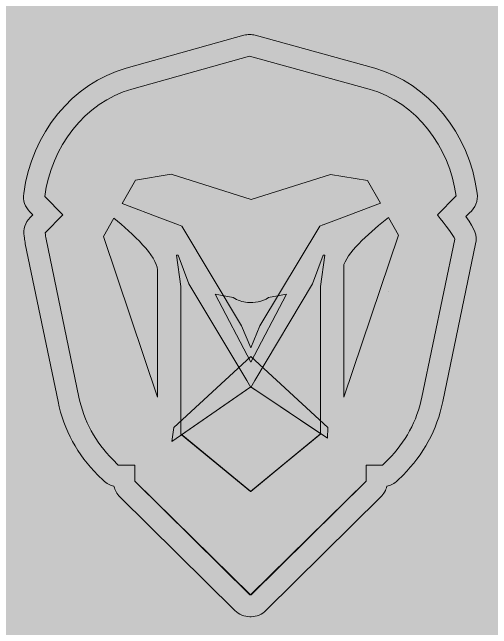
# Model space of a CAD drawing. Header units: inches. Extents: x -1481 to -429, y -1676 to -696.
# Drawn here: x -579.47 to -559.16, y -961.03 to -934.88 of the extents above; entities that cross this region are included whole.
import ezdxf

# ---------------------------------------------------------------- set-up
doc = ezdxf.new("R2010")
doc.units = ezdxf.units.IN
doc.header["$MEASUREMENT"] = 0
doc.layers.add('Layer 1', color=7, linetype='Continuous')

# ---------------------------------------------------------------- blocks, each defined once
blk = doc.blocks.new('block 2')
at = {"layer": 'Layer 1', "true_color": 0x009344}
h = blk.add_hatch(color=114, dxfattribs=at)
h.dxf.hatch_style = 2
h.paths.add_polyline_path([(-429.175, -985.727), (-669.175, -985.727), (-669.175, -695.727), (-429.175, -695.727)])
blk = doc.blocks.new('block 436')
at = {"layer": 'Layer 1', "true_color": 0x8a5d3b}
h = blk.add_hatch(color=37, dxfattribs=at)
h.dxf.hatch_style = 2
h.paths.add_polyline_path([(-566.11, -952.957), (-566.098, -952.494), (-569.365, -949.483), (-572.631, -952.494), (-572.708, -953.089), (-569.365, -950.768)])
at = {"layer": 'Layer 1', "lineweight": 0}
for points in [[(-563.521, -946.72), (-563.521, -946.72)], [(-566.11, -952.957), (-566.098, -952.494), (-569.365, -949.483), (-572.631, -952.494), (-572.708, -953.089), (-569.365, -950.768), (-566.11, -952.957)]]:
    blk.add_lwpolyline(points, dxfattribs=at)
blk = doc.blocks.new('block 435')
at = {"layer": 'Layer 1'}
blk.add_blockref('block 436', (0, 0), dxfattribs=at)
blk = doc.blocks.new('block 434')
at = {"layer": 'Layer 1', "true_color": 0xffffff}
h = blk.add_hatch(color=7, dxfattribs=at)
h.dxf.hatch_style = 2
edge = h.paths.add_edge_path()
edge.add_spline(control_points=[(-560.667, -942.683), (-560.941, -940.609), (-562.342, -938.704), (-564.351, -938.143), (-564.351, -938.143), (-569.416, -936.747), (-569.416, -936.747), (-569.416, -936.747), (-574.41, -938.143), (-574.41, -938.143), (-576.422, -938.706), (-577.825, -940.617), (-578.095, -942.696), (-578.095, -942.696), (-577.33, -943.475), (-577.33, -943.475), (-577.33, -943.475), (-578.08, -944.239), (-578.08, -944.239), (-578.066, -944.329), (-578.056, -944.419), (-578.038, -944.509), (-578.038, -944.509), (-576.648, -951.211), (-576.648, -951.211), (-576.44, -952.217), (-575.942, -953.137), (-575.218, -953.853), (-575.218, -953.853), (-574.98, -954.089), (-574.98, -954.089), (-574.98, -954.089), (-574.284, -954.089), (-574.284, -954.089), (-574.284, -954.089), (-574.284, -954.777), (-574.284, -954.777), (-574.284, -954.777), (-569.409, -959.603), (-569.409, -959.603), (-569.409, -959.603), (-569.352, -959.603), (-569.352, -959.603), (-569.352, -959.603), (-564.481, -954.781), (-564.481, -954.781), (-564.481, -954.781), (-564.481, -954.089), (-564.481, -954.089), (-564.481, -954.089), (-563.783, -954.089), (-563.783, -954.089), (-563.783, -954.089), (-563.783, -954.091), (-563.783, -954.091), (-563.783, -954.091), (-563.543, -953.853), (-563.543, -953.853), (-562.819, -953.137), (-562.321, -952.217), (-562.113, -951.211), (-562.113, -951.211), (-560.723, -944.509), (-560.723, -944.509), (-560.706, -944.427), (-561.457, -943.475), (-561.457, -943.475), (-561.457, -943.475), (-560.673, -942.677), (-560.673, -942.677), (-560.673, -942.677), (-560.667, -942.683), (-560.667, -942.683)], knot_values=[0, 0, 0, 0, 1, 1, 1, 2, 2, 2, 3, 3, 3, 4, 4, 4, 5, 5, 5, 6, 6, 6, 7, 7, 7, 8, 8, 8, 9, 9, 9, 10, 10, 10, 11, 11, 11, 12, 12, 12, 13, 13, 13, 14, 14, 14, 15, 15, 15, 16, 16, 16, 17, 17, 17, 18, 18, 18, 19, 19, 19, 20, 20, 20, 21, 21, 21, 22, 22, 22, 23, 23, 23, 24, 24, 24, 24], degree=3, periodic=1)
h.paths.add_polyline_path([(-566.41, -946.523), (-566.41, -952.767), (-569.383, -955.217), (-572.33, -952.767), (-572.33, -946.523), (-572.508, -945.18), (-572.445, -945.18), (-571.988, -946.407), (-569.539, -950.502), (-569.371, -950.804), (-569.371, -950.807), (-569.37, -950.806), (-569.369, -950.807), (-569.369, -950.804), (-569.201, -950.502), (-566.752, -946.407), (-566.295, -945.18), (-566.232, -945.18)])
h.paths.add_polyline_path([(-565.618, -943.643), (-565.618, -943.643), (-566.298, -943.9), (-566.309, -943.9), (-566.446, -943.951), (-568.985, -948.189), (-569.37, -949.115), (-569.755, -948.189), (-572.294, -943.951), (-572.431, -943.9), (-573.111, -943.643), (-573.111, -943.643), (-574.819, -942.998), (-574.254, -942.001), (-572.741, -941.751), (-569.348, -942.82), (-565.984, -941.761), (-564.426, -942.015), (-563.876, -942.985)])
at = {"layer": 'Layer 1', "true_color": 0xffcb04}
h = blk.add_hatch(color=40, dxfattribs=at)
h.dxf.hatch_style = 2
h.paths.add_polyline_path([(-565.984, -941.761), (-569.348, -942.82), (-572.741, -941.751), (-574.254, -942.001), (-574.819, -942.998), (-573.111, -943.643), (-573.111, -943.643), (-572.431, -943.9), (-572.294, -943.951), (-569.755, -948.189), (-569.37, -949.115), (-568.985, -948.189), (-566.446, -943.951), (-566.309, -943.9), (-566.298, -943.9), (-565.618, -943.643), (-565.618, -943.643), (-563.876, -942.985), (-564.426, -942.015)])
h = blk.add_hatch(color=40, dxfattribs=at)
h.dxf.hatch_style = 2
h.paths.add_polyline_path([(-566.752, -946.407), (-569.201, -950.502), (-569.369, -950.804), (-569.369, -950.807), (-569.37, -950.806), (-569.371, -950.807), (-569.371, -950.804), (-569.539, -950.502), (-571.988, -946.407), (-572.445, -945.18), (-572.508, -945.18), (-572.33, -946.523), (-572.33, -952.767), (-569.37, -955.217), (-566.41, -952.767), (-566.41, -946.523), (-566.232, -945.18), (-566.295, -945.18)])
at = {"layer": 'Layer 1', "true_color": 0x8a5d3b}
h = blk.add_hatch(color=37, dxfattribs=at)
h.dxf.hatch_style = 2
edge = h.paths.add_edge_path()
edge.add_spline(control_points=[(-570.871, -946.836), (-570.871, -946.836), (-569.365, -949.724), (-569.365, -949.724), (-569.365, -949.724), (-567.858, -946.836), (-567.858, -946.836), (-567.858, -946.836), (-568.615, -946.989), (-568.615, -946.989), (-568.888, -947.154), (-569.201, -947.222), (-569.506, -947.192), (-569.717, -947.171), (-569.925, -947.103), (-570.114, -946.989), (-570.114, -946.989), (-570.871, -946.836), (-570.871, -946.836)], knot_values=[0, 0, 0, 0, 1, 1, 1, 2, 2, 2, 3, 3, 3, 4, 4, 4, 5, 5, 5, 6, 6, 6, 6], degree=3, periodic=1)
at = {"layer": 'Layer 1', "lineweight": 0}
for points in [[(-565.984, -941.761), (-569.348, -942.82), (-572.741, -941.751), (-574.254, -942.001), (-574.819, -942.998), (-573.111, -943.643), (-573.111, -943.643), (-572.431, -943.9), (-572.294, -943.951), (-569.755, -948.189), (-569.37, -949.115), (-568.985, -948.189), (-566.446, -943.951), (-566.309, -943.9), (-566.298, -943.9), (-565.618, -943.643), (-565.618, -943.643), (-563.876, -942.985), (-564.426, -942.015), (-565.984, -941.761)], [(-565.618, -943.643), (-565.618, -943.643), (-566.298, -943.9), (-566.309, -943.9), (-566.446, -943.951), (-568.985, -948.189), (-569.37, -949.115), (-569.755, -948.189), (-572.294, -943.951), (-572.431, -943.9), (-573.111, -943.643), (-573.111, -943.643), (-574.819, -942.998), (-574.254, -942.001), (-572.741, -941.751), (-569.348, -942.82), (-565.984, -941.761), (-564.426, -942.015), (-563.876, -942.985), (-565.618, -943.643)], [(-566.752, -946.407), (-569.201, -950.502), (-569.369, -950.804), (-569.369, -950.807), (-569.37, -950.806), (-569.371, -950.807), (-569.371, -950.804), (-569.539, -950.502), (-571.988, -946.407), (-572.445, -945.18), (-572.508, -945.18), (-572.33, -946.523), (-572.33, -952.767), (-569.37, -955.217), (-566.41, -952.767), (-566.41, -946.523), (-566.232, -945.18), (-566.295, -945.18), (-566.752, -946.407)], [(-566.41, -946.523), (-566.41, -952.767), (-569.383, -955.217), (-572.33, -952.767), (-572.33, -946.523), (-572.508, -945.18), (-572.445, -945.18), (-571.988, -946.407), (-569.539, -950.502), (-569.371, -950.804), (-569.371, -950.807), (-569.37, -950.806), (-569.369, -950.807), (-569.369, -950.804), (-569.201, -950.502), (-566.752, -946.407), (-566.295, -945.18), (-566.232, -945.18), (-566.41, -946.523)], [(-568.977, -951.029), (-569.377, -950.777), (-569.381, -950.78), (-569.395, -950.804), (-569.395, -950.807), (-569.395, -950.806), (-569.396, -950.807), (-569.396, -950.804), (-569.402, -950.794), (-572.304, -952.809), (-569.383, -955.217), (-566.401, -952.761), (-568.977, -951.029)]]:
    blk.add_lwpolyline(points, dxfattribs=at)
for points, knots in [([(-569.416, -935.827), (-569.496, -935.827), (-569.577, -935.838), (-569.655, -935.86), (-569.655, -935.86), (-574.649, -937.256), (-574.649, -937.256), (-576.915, -937.889), (-578.66, -940.027), (-578.991, -942.575), (-579.028, -942.859), (-578.933, -943.144), (-578.734, -943.347), (-578.734, -943.347), (-578.608, -943.475), (-578.608, -943.475), (-578.608, -943.475), (-578.719, -943.588), (-578.719, -943.588), (-578.923, -943.796), (-579.017, -944.091), (-578.973, -944.381), (-578.973, -944.381), (-578.963, -944.452), (-578.963, -944.452), (-578.951, -944.535), (-578.939, -944.617), (-578.922, -944.699), (-578.922, -944.699), (-577.532, -951.401), (-577.532, -951.401), (-577.286, -952.59), (-576.703, -953.666), (-575.848, -954.513), (-575.848, -954.513), (-575.61, -954.749), (-575.61, -954.749), (-575.486, -954.872), (-575.331, -954.955), (-575.164, -954.99), (-575.124, -955.159), (-575.039, -955.314), (-574.914, -955.437), (-574.914, -955.437), (-570.039, -960.263), (-570.039, -960.263), (-569.87, -960.43), (-569.644, -960.523), (-569.409, -960.523), (-569.409, -960.523), (-569.352, -960.523), (-569.352, -960.523), (-569.117, -960.523), (-568.89, -960.43), (-568.722, -960.263), (-568.722, -960.263), (-563.851, -955.441), (-563.851, -955.441), (-563.726, -955.318), (-563.64, -955.161), (-563.601, -954.992), (-563.435, -954.957), (-563.279, -954.876), (-563.153, -954.751), (-563.153, -954.751), (-562.913, -954.513), (-562.913, -954.513), (-562.057, -953.666), (-561.475, -952.59), (-561.228, -951.401), (-561.228, -951.401), (-559.839, -944.699), (-559.839, -944.699), (-559.766, -944.348), (-559.846, -944.106), (-560.252, -943.55), (-560.252, -943.55), (-560.099, -943.394), (-560.099, -943.394), (-559.858, -943.196), (-559.729, -942.883), (-559.771, -942.561), (-560.107, -940.019), (-561.851, -937.887), (-564.111, -937.256), (-564.111, -937.256), (-569.18, -935.859), (-569.18, -935.859), (-569.257, -935.837), (-569.336, -935.827), (-569.416, -935.827), (-569.416, -935.827), (-569.416, -935.827), (-569.416, -935.827)], [0, 0, 0, 0, 1, 1, 1, 2, 2, 2, 3, 3, 3, 4, 4, 4, 5, 5, 5, 6, 6, 6, 7, 7, 7, 8, 8, 8, 9, 9, 9, 10, 10, 10, 11, 11, 11, 12, 12, 12, 13, 13, 13, 14, 14, 14, 15, 15, 15, 16, 16, 16, 17, 17, 17, 18, 18, 18, 19, 19, 19, 20, 20, 20, 21, 21, 21, 22, 22, 22, 23, 23, 23, 24, 24, 24, 25, 25, 25, 26, 26, 26, 27, 27, 27, 28, 28, 28, 29, 29, 29, 30, 30, 30, 31, 31, 31, 31]), ([(-560.667, -942.683), (-560.941, -940.609), (-562.342, -938.704), (-564.351, -938.143), (-564.351, -938.143), (-569.416, -936.747), (-569.416, -936.747), (-569.416, -936.747), (-574.41, -938.143), (-574.41, -938.143), (-576.422, -938.706), (-577.825, -940.617), (-578.095, -942.696), (-578.095, -942.696), (-577.33, -943.475), (-577.33, -943.475), (-577.33, -943.475), (-578.08, -944.239), (-578.08, -944.239), (-578.066, -944.329), (-578.056, -944.419), (-578.038, -944.509), (-578.038, -944.509), (-576.648, -951.211), (-576.648, -951.211), (-576.44, -952.217), (-575.942, -953.137), (-575.218, -953.853), (-575.218, -953.853), (-574.98, -954.089), (-574.98, -954.089), (-574.98, -954.089), (-574.284, -954.089), (-574.284, -954.089), (-574.284, -954.089), (-574.284, -954.777), (-574.284, -954.777), (-574.284, -954.777), (-569.409, -959.603), (-569.409, -959.603), (-569.409, -959.603), (-569.352, -959.603), (-569.352, -959.603), (-569.352, -959.603), (-564.481, -954.781), (-564.481, -954.781), (-564.481, -954.781), (-564.481, -954.089), (-564.481, -954.089), (-564.481, -954.089), (-563.783, -954.089), (-563.783, -954.089), (-563.783, -954.089), (-563.783, -954.091), (-563.783, -954.091), (-563.783, -954.091), (-563.543, -953.853), (-563.543, -953.853), (-562.819, -953.137), (-562.321, -952.217), (-562.113, -951.211), (-562.113, -951.211), (-560.723, -944.509), (-560.723, -944.509), (-560.706, -944.427), (-561.457, -943.475), (-561.457, -943.475), (-561.457, -943.475), (-560.673, -942.677), (-560.673, -942.677), (-560.673, -942.677), (-560.667, -942.683), (-560.667, -942.683)], [0, 0, 0, 0, 1, 1, 1, 2, 2, 2, 3, 3, 3, 4, 4, 4, 5, 5, 5, 6, 6, 6, 7, 7, 7, 8, 8, 8, 9, 9, 9, 10, 10, 10, 11, 11, 11, 12, 12, 12, 13, 13, 13, 14, 14, 14, 15, 15, 15, 16, 16, 16, 17, 17, 17, 18, 18, 18, 19, 19, 19, 20, 20, 20, 21, 21, 21, 22, 22, 22, 23, 23, 23, 24, 24, 24, 24]), ([(-569.416, -936.747), (-569.416, -936.747), (-564.351, -938.143), (-564.351, -938.143), (-562.342, -938.704), (-560.941, -940.609), (-560.667, -942.683), (-560.667, -942.683), (-560.673, -942.677), (-560.673, -942.677), (-560.673, -942.677), (-561.457, -943.475), (-561.457, -943.475), (-561.457, -943.475), (-560.706, -944.427), (-560.723, -944.509), (-560.723, -944.509), (-562.113, -951.211), (-562.113, -951.211), (-562.321, -952.217), (-562.819, -953.137), (-563.543, -953.853), (-563.543, -953.853), (-563.783, -954.091), (-563.783, -954.091), (-563.783, -954.091), (-563.783, -954.089), (-563.783, -954.089), (-563.783, -954.089), (-564.481, -954.089), (-564.481, -954.089), (-564.481, -954.089), (-564.481, -954.781), (-564.481, -954.781), (-564.481, -954.781), (-569.381, -959.603), (-569.381, -959.603), (-569.381, -959.603), (-569.381, -959.603), (-569.381, -959.603), (-569.381, -959.603), (-574.284, -954.777), (-574.284, -954.777), (-574.284, -954.777), (-574.284, -954.089), (-574.284, -954.089), (-574.284, -954.089), (-574.98, -954.089), (-574.98, -954.089), (-574.98, -954.089), (-575.218, -953.853), (-575.218, -953.853), (-575.942, -953.137), (-576.44, -952.217), (-576.648, -951.211), (-576.648, -951.211), (-578.038, -944.509), (-578.038, -944.509), (-578.056, -944.419), (-578.066, -944.329), (-578.08, -944.239), (-578.08, -944.239), (-577.33, -943.475), (-577.33, -943.475), (-577.33, -943.475), (-578.095, -942.696), (-578.095, -942.696), (-577.825, -940.617), (-576.422, -938.706), (-574.41, -938.143), (-574.41, -938.143), (-569.416, -936.747), (-569.416, -936.747)], [0, 0, 0, 0, 1, 1, 1, 2, 2, 2, 3, 3, 3, 4, 4, 4, 5, 5, 5, 6, 6, 6, 7, 7, 7, 8, 8, 8, 9, 9, 9, 10, 10, 10, 11, 11, 11, 12, 12, 12, 13, 13, 13, 14, 14, 14, 15, 15, 15, 16, 16, 16, 17, 17, 17, 18, 18, 18, 19, 19, 19, 20, 20, 20, 21, 21, 21, 22, 22, 22, 23, 23, 23, 24, 24, 24, 24]), ([(-575.171, -943.619), (-575.171, -943.619), (-575.608, -944.389), (-575.608, -944.389), (-575.608, -944.389), (-573.32, -951.205), (-573.32, -951.205), (-573.32, -951.205), (-573.32, -945.813), (-573.32, -945.813), (-573.341, -945.225), (-574.361, -944.279), (-575.171, -943.619)], [0, 0, 0, 0, 1, 1, 1, 2, 2, 2, 3, 3, 3, 4, 4, 4, 4]), ([(-565.42, -945.583), (-565.42, -945.583), (-565.42, -951.205), (-565.42, -951.205), (-565.42, -951.205), (-563.112, -944.332), (-563.112, -944.332), (-563.112, -944.332), (-563.531, -943.594), (-563.531, -943.594), (-564.245, -944.149), (-565.193, -944.972), (-565.42, -945.583)], [0, 0, 0, 0, 1, 1, 1, 2, 2, 2, 3, 3, 3, 4, 4, 4, 4]), ([(-570.871, -946.836), (-570.871, -946.836), (-569.365, -949.724), (-569.365, -949.724), (-569.365, -949.724), (-567.858, -946.836), (-567.858, -946.836), (-567.858, -946.836), (-568.615, -946.989), (-568.615, -946.989), (-568.888, -947.154), (-569.201, -947.222), (-569.506, -947.192), (-569.717, -947.171), (-569.925, -947.103), (-570.114, -946.989), (-570.114, -946.989), (-570.871, -946.836), (-570.871, -946.836)], [0, 0, 0, 0, 1, 1, 1, 2, 2, 2, 3, 3, 3, 4, 4, 4, 5, 5, 5, 6, 6, 6, 6])]:
    blk.add_open_spline(points, degree=3, knots=knots, dxfattribs=at)
at = {"layer": 'Layer 1'}
blk.add_blockref('block 435', (0, 0), dxfattribs=at)
blk = doc.blocks.new('block 431')
at = {"layer": 'Layer 1'}
blk.add_blockref('block 434', (0, 0), dxfattribs=at)

msp = doc.modelspace()

# ---------------------------------------------------------------- hatches: boundary and pattern name
at = {"layer": 'Layer 1', "true_color": 0x006738}
h = msp.add_hatch(color=116, dxfattribs=at)
h.dxf.hatch_style = 2
h.paths.add_polyline_path([(-484.406, -970.727), (-654.406, -970.727), (-654.406, -751.646), (-484.406, -751.646)])

# ---------------------------------------------------------------- block references
at = {"layer": 'Layer 1'}
for name in ['block 2', 'block 431']:
    msp.add_blockref(name, (0, 0), dxfattribs=at)

doc.saveas('drawing.dxf')
